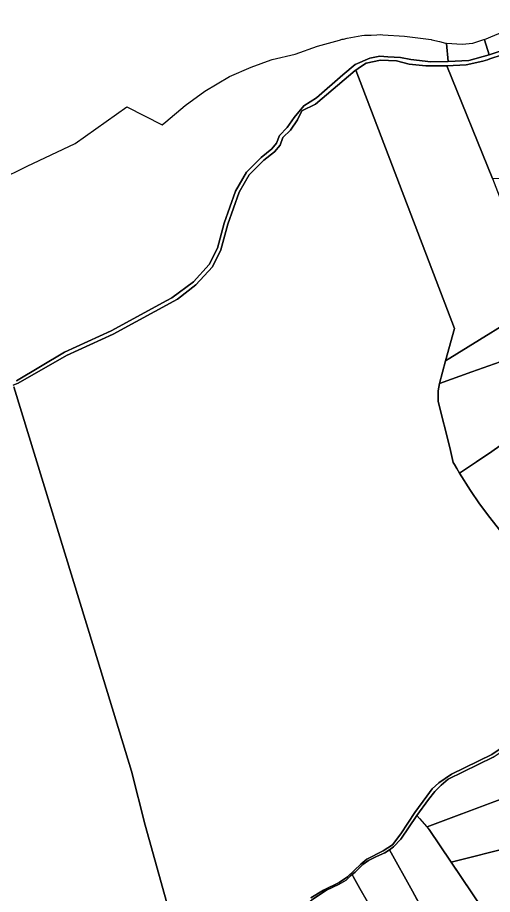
# Model space of a CAD drawing. Header units: metres. Extents: x 3 to 1005126, y 39 to 4383651.
# Drawn here: x 493134 to 493639, y 4373443 to 4374375 of the extents above; entities that cross this region are included whole.
import ezdxf

# ---------------------------------------------------------------- set-up
doc = ezdxf.new("R2010")
doc.units = ezdxf.units.M
doc.header["$MEASUREMENT"] = 0
doc.layers.add('TM_Llucmajor', color=7, linetype='Continuous')

msp = doc.modelspace()

# ---------------------------------------------------------------- linework, layer by layer
at = {"layer": 'TM_Llucmajor', "linetype": 'Continuous', "flags": 128}
for points in [[(493630.46, 4374351.19), (493630.29, 4374351.63), (493641.5, 4374356.03), (493652.27, 4374360.84), (493661.96, 4374365.53), (493690.78, 4374374.64), (493691.15, 4374374.79), (493691.27, 4374374.5), (493700.4, 4374356.92), (493635.29, 4374335.19), (493630.46, 4374351.19)], [(493590.08, 4374347.5), (493606.82, 4374346.66), (493617.84, 4374347.59), (493629.72, 4374351.41), (493630.29, 4374351.63), (493630.46, 4374351.19), (493635.29, 4374335.19), (493613.64, 4374329.24), (493591.69, 4374328.1), (493590.1, 4374347.11), (493590.08, 4374347.5)], [(493638.94, 4374203.84), (493590.34, 4374323.54), (493611.03, 4374324.4), (493628.56, 4374328.28), (493633.61, 4374330.01), (493635.93, 4374330.8), (493649.13, 4374335.06), (493701.5, 4374351.9), (493721.93, 4374292.94), (493752.9, 4374202.98), (493638.94, 4374203.84)], [(493598.42, 4374044.38), (493493.87, 4374319.03), (493498.72, 4374322.27), (493504.65, 4374326.25), (493519.84, 4374329.56), (493536.84, 4374328.63), (493550.21, 4374325.42), (493568.17, 4374323.58), (493590.34, 4374323.54), (493638.94, 4374203.84), (493676.56, 4374106.1), (493689.9, 4374072.52), (493589.12, 4374010.07), (493598.42, 4374044.38)], [(493582.6, 4373986.03), (493589.12, 4374010.07), (493689.9, 4374072.52), (493694.13, 4374062.83), (493698.96, 4374045.48), (493704.23, 4374029.74), (493685.64, 4374023.06), (493674.33, 4374018.99), (493652.46, 4374011.13), (493647.09, 4374009.2), (493617.03, 4373998.4), (493582.6, 4373986.03)], [(493598.56, 4373899.92), (493597.2, 4373902.33), (493593.54, 4373918.12), (493581.14, 4373967.08), (493581, 4373978.34), (493582.6, 4373986.03), (493617.03, 4373998.4), (493647.09, 4374009.2), (493652.46, 4374011.13), (493674.33, 4374018.99), (493685.64, 4374023.06), (493704.23, 4374029.74), (493711.38, 4374008.41), (493715.22, 4373996.95), (493715.7, 4373995.51), (493721.07, 4373979.49), (493723.12, 4373973.38), (493715.81, 4373968.27), (493634.73, 4373911.54), (493632.93, 4373910.34), (493621.96, 4373903.01), (493603.94, 4373890.95), (493600.94, 4373895.68), (493598.56, 4373899.92)], [(493615.54, 4373872.36), (493603.94, 4373890.95), (493621.96, 4373903.01), (493632.93, 4373910.34), (493634.73, 4373911.54), (493715.81, 4373968.27), (493723.12, 4373973.38), (493725.49, 4373966.29), (493732.49, 4373945.4), (493741.69, 4373917.95), (493742.83, 4373914.54), (493746.06, 4373904.91), (493758.18, 4373866.97), (493759.03, 4373864.31), (493763.1, 4373851.6), (493705.92, 4373793.83), (493698.15, 4373783.15), (493691.93, 4373772.51), (493690.07, 4373774.87), (493636.05, 4373843.82), (493625.15, 4373858.33), (493615.54, 4373872.36)], [(493639.74, 4373589.35), (493655.36, 4373599.86), (493664.21, 4373549.59), (493644.1, 4373543.33), (493569.42, 4373515.05), (493561.47, 4373523.98), (493558.56, 4373527.24), (493570.99, 4373544.24), (493577.64, 4373552.74), (493584.24, 4373559.42), (493591.72, 4373565.89), (493639.74, 4373589.35)], [(493644.1, 4373543.33), (493664.21, 4373549.59), (493664.21, 4373525.38), (493677.31, 4373496.81), (493660.89, 4373494.32), (493659.65, 4373494.01), (493595.01, 4373477.68), (493571.69, 4373512.5), (493569.42, 4373515.05), (493637.51, 4373540.84), (493644.1, 4373543.33)], [(493638.71, 4373412.4), (493636.7, 4373410.99), (493591.35, 4373379.33), (493590.98, 4373379.08), (493566.71, 4373423.16), (493553.74, 4373446.7), (493529.39, 4373490.92), (493533.56, 4373494.11), (493541.47, 4373502.14), (493558.56, 4373527.24), (493561.47, 4373523.98), (493571.69, 4373512.5), (493638.71, 4373412.4)], [(493490.88, 4373462.58), (493489.82, 4373464.51), (493492.95, 4373467.05), (493501.15, 4373475.06), (493507.12, 4373479.36), (493515.77, 4373483.52), (493524.61, 4373487.5), (493529.39, 4373490.92), (493553.74, 4373446.7), (493566.18, 4373424.12), (493556.51, 4373418.24), (493546.42, 4373412.11), (493544.07, 4373410.67), (493533.22, 4373404.08), (493529.05, 4373401.55), (493526.14, 4373399.78), (493520.04, 4373410.58), (493506.06, 4373435.39), (493497.91, 4373449.85), (493490.88, 4373462.58)], [(493660.89, 4373494.32), (493677.31, 4373496.81), (493686.22, 4373469.98), (493696.7, 4373454.73), (493698.09, 4373453.83), (493678.29, 4373439.45), (493662.5, 4373428), (493647.04, 4373417.96), (493641.87, 4373414.61), (493638.71, 4373412.4), (493595.61, 4373476.77), (493595.01, 4373477.68), (493659.65, 4373494.01), (493660.89, 4373494.32)], [(493515.93, 4373391.52), (493513.77, 4373390.32), (493479.26, 4373371.12), (493466.22, 4373363.87), (493436.58, 4373429.96), (493437.6, 4373430.71), (493447.02, 4373437.62), (493462.41, 4373448.09), (493475.89, 4373454.45), (493483.39, 4373458.47), (493488.14, 4373463.14), (493489.82, 4373464.51), (493490.88, 4373462.58), (493497.91, 4373449.85), (493506.06, 4373435.39), (493520.04, 4373410.58), (493526.14, 4373399.78), (493515.93, 4373391.52)]]:
    msp.add_lwpolyline(points, close=True, dxfattribs=at)
for points in [[(493114.14, 4374202.23), (493144.68, 4374217.03), (493195.69, 4374240.83), (493250.48, 4374280.02), (493287.99, 4374260.84), (493291.84, 4374264.06), (493312.5, 4374281.35), (493333.29, 4374296.63), (493359.55, 4374312.18), (493382.69, 4374322.11), (493403.94, 4374330.03), (493404.76, 4374330.34), (493429.34, 4374335.91), (493452.9, 4374344.35), (493476.22, 4374350.86), (493479.35, 4374351.73), (493480.53, 4374351.97), (493484.61, 4374352.78), (493499.97, 4374355.86), (493502.99, 4374355.97), (493509.94, 4374356.22), (493516.09, 4374356.44), (493520.44, 4374356.6), (493522.51, 4374356.46), (493545.31, 4374354.9), (493545.58, 4374354.86), (493573.77, 4374351.36), (493574.57, 4374351.26), (493582.64, 4374349.19), (493589.03, 4374347.55), (493590.08, 4374347.5), (493590.1, 4374347.11), (493591.69, 4374328.1), (493573.44, 4374327.88), (493552.02, 4374330.21), (493541.3, 4374332.25), (493527.87, 4374333.16), (493519.2, 4374333.84), (493508.49, 4374331.8), (493493.14, 4374324.97), (493480.01, 4374313.96), (493452.1, 4374289.37), (493438.5, 4374280.96), (493428.27, 4374268.72), (493420.96, 4374257.85), (493412.65, 4374249.49), (493409.46, 4374241.22), (493404.36, 4374235.19), (493393.14, 4374226.28), (493377.47, 4374210.53), (493366.04, 4374190.53), (493354.04, 4374156.54), (493346.72, 4374129.85), (493338.06, 4374112.47), (493321.16, 4374094.03), (493298.2, 4374077.01), (493292.98, 4374074.17), (493233.94, 4374042.13), (493184.47, 4374019.24), (493133.33, 4373988.87)], [(493133.33, 4373988.87), (493184.47, 4374019.24), (493233.94, 4374042.13), (493292.98, 4374074.17), (493298.2, 4374077.01), (493321.16, 4374094.03), (493338.06, 4374112.47), (493346.72, 4374129.85), (493354.04, 4374156.54), (493366.04, 4374190.53), (493377.47, 4374210.53), (493393.14, 4374226.28), (493404.36, 4374235.19), (493409.46, 4374241.22), (493412.65, 4374249.49), (493420.96, 4374257.85), (493428.27, 4374268.72), (493438.5, 4374280.96), (493452.1, 4374289.37), (493480.01, 4374313.96), (493493.14, 4374324.97), (493508.49, 4374331.8), (493519.2, 4374333.84), (493527.87, 4374333.16), (493541.3, 4374332.25), (493552.02, 4374330.21), (493573.44, 4374327.88), (493591.69, 4374328.1), (493613.64, 4374329.24), (493635.29, 4374335.19), (493700.4, 4374356.92)], [(493649.13, 4374335.06), (493635.93, 4374330.8), (493633.61, 4374330.01), (493628.56, 4374328.28), (493611.03, 4374324.4), (493590.34, 4374323.54), (493568.17, 4374323.58), (493550.21, 4374325.42), (493536.84, 4374328.63), (493519.84, 4374329.56), (493504.65, 4374326.25), (493498.72, 4374322.27), (493493.87, 4374319.03), (493493.07, 4374318.45), (493450.73, 4374282.9), (493436.43, 4374275.59), (493431.78, 4374266.3), (493424.35, 4374255.26), (493416.34, 4374247.21), (493413.21, 4374239.07), (493407.47, 4374232.29), (493396.09, 4374223.26), (493380.26, 4374207.73), (493369.96, 4374189.22), (493357.89, 4374155.18), (493350.5, 4374128.2), (493341.41, 4374109.96), (493323.91, 4374090.89), (493304.38, 4374075.83), (493236, 4374038.32), (493186.52, 4374015.98), (493135.02, 4373986.28), (493129.83, 4373984.27)], [(493129.83, 4373984.27), (493135.02, 4373986.28), (493186.52, 4374015.98), (493236, 4374038.32), (493304.38, 4374075.83), (493323.91, 4374090.89), (493341.41, 4374109.96), (493350.5, 4374128.2), (493357.89, 4374155.18), (493369.96, 4374189.22), (493380.26, 4374207.73), (493396.09, 4374223.26), (493407.47, 4374232.29), (493413.21, 4374239.07), (493416.34, 4374247.21), (493424.35, 4374255.26), (493431.78, 4374266.3), (493436.43, 4374275.59), (493450.73, 4374282.9), (493493.07, 4374318.45), (493493.87, 4374319.03), (493598.42, 4374044.38), (493589.12, 4374010.07), (493582.6, 4373986.03), (493581, 4373978.34), (493581.14, 4373967.08), (493593.54, 4373918.12), (493597.2, 4373902.33), (493598.56, 4373899.92), (493600.94, 4373895.68), (493603.94, 4373890.95), (493615.54, 4373872.36), (493625.15, 4373858.33), (493636.05, 4373843.82), (493690.07, 4373774.87)], [(493130.53, 4373982.57), (493215.71, 4373704.38), (493255.54, 4373574.3), (493269.86, 4373516.86), (493294.62, 4373428.18), (493169.24, 4373352.05), (493140.51, 4373260.89), (493139.61, 4373260.85), (493130.79, 4373235.95)], [(493294.62, 4373428.18), (493269.86, 4373516.86), (493255.54, 4373574.3), (493215.71, 4373704.38), (493130.53, 4373982.57)], [(493653.4, 4373602.46), (493638.13, 4373592.17), (493595.46, 4373571.18), (493581.79, 4373562.06), (493574.85, 4373555.4), (493569.1, 4373547.83), (493556.22, 4373530.54), (493541.46, 4373507.72), (493532.52, 4373496.05), (493522.61, 4373489.62), (493505.28, 4373480.92), (493499.02, 4373475.56), (493485, 4373462.25), (493475.88, 4373456.16), (493459.47, 4373448.05), (493445.91, 4373439.86)], [(493445.91, 4373439.86), (493459.47, 4373448.05), (493475.88, 4373456.16), (493485, 4373462.25), (493499.02, 4373475.56), (493505.28, 4373480.92), (493522.61, 4373489.62), (493532.52, 4373496.05), (493541.46, 4373507.72), (493556.22, 4373530.54), (493569.1, 4373547.83), (493574.85, 4373555.4), (493581.79, 4373562.06), (493595.46, 4373571.18), (493638.13, 4373592.17), (493653.4, 4373602.46)], [(493639.74, 4373589.35), (493591.72, 4373565.89), (493584.24, 4373559.42), (493577.64, 4373552.74), (493570.99, 4373544.24), (493558.56, 4373527.24), (493541.47, 4373502.14), (493533.56, 4373494.11), (493529.39, 4373490.92), (493524.61, 4373487.5), (493515.77, 4373483.52), (493507.12, 4373479.36), (493501.15, 4373475.06), (493492.95, 4373467.05), (493488.14, 4373463.14), (493483.39, 4373458.47), (493475.89, 4373454.45), (493462.41, 4373448.09), (493447.02, 4373437.62)]]:
    msp.add_lwpolyline(points, dxfattribs=at)

doc.saveas('drawing.dxf')
